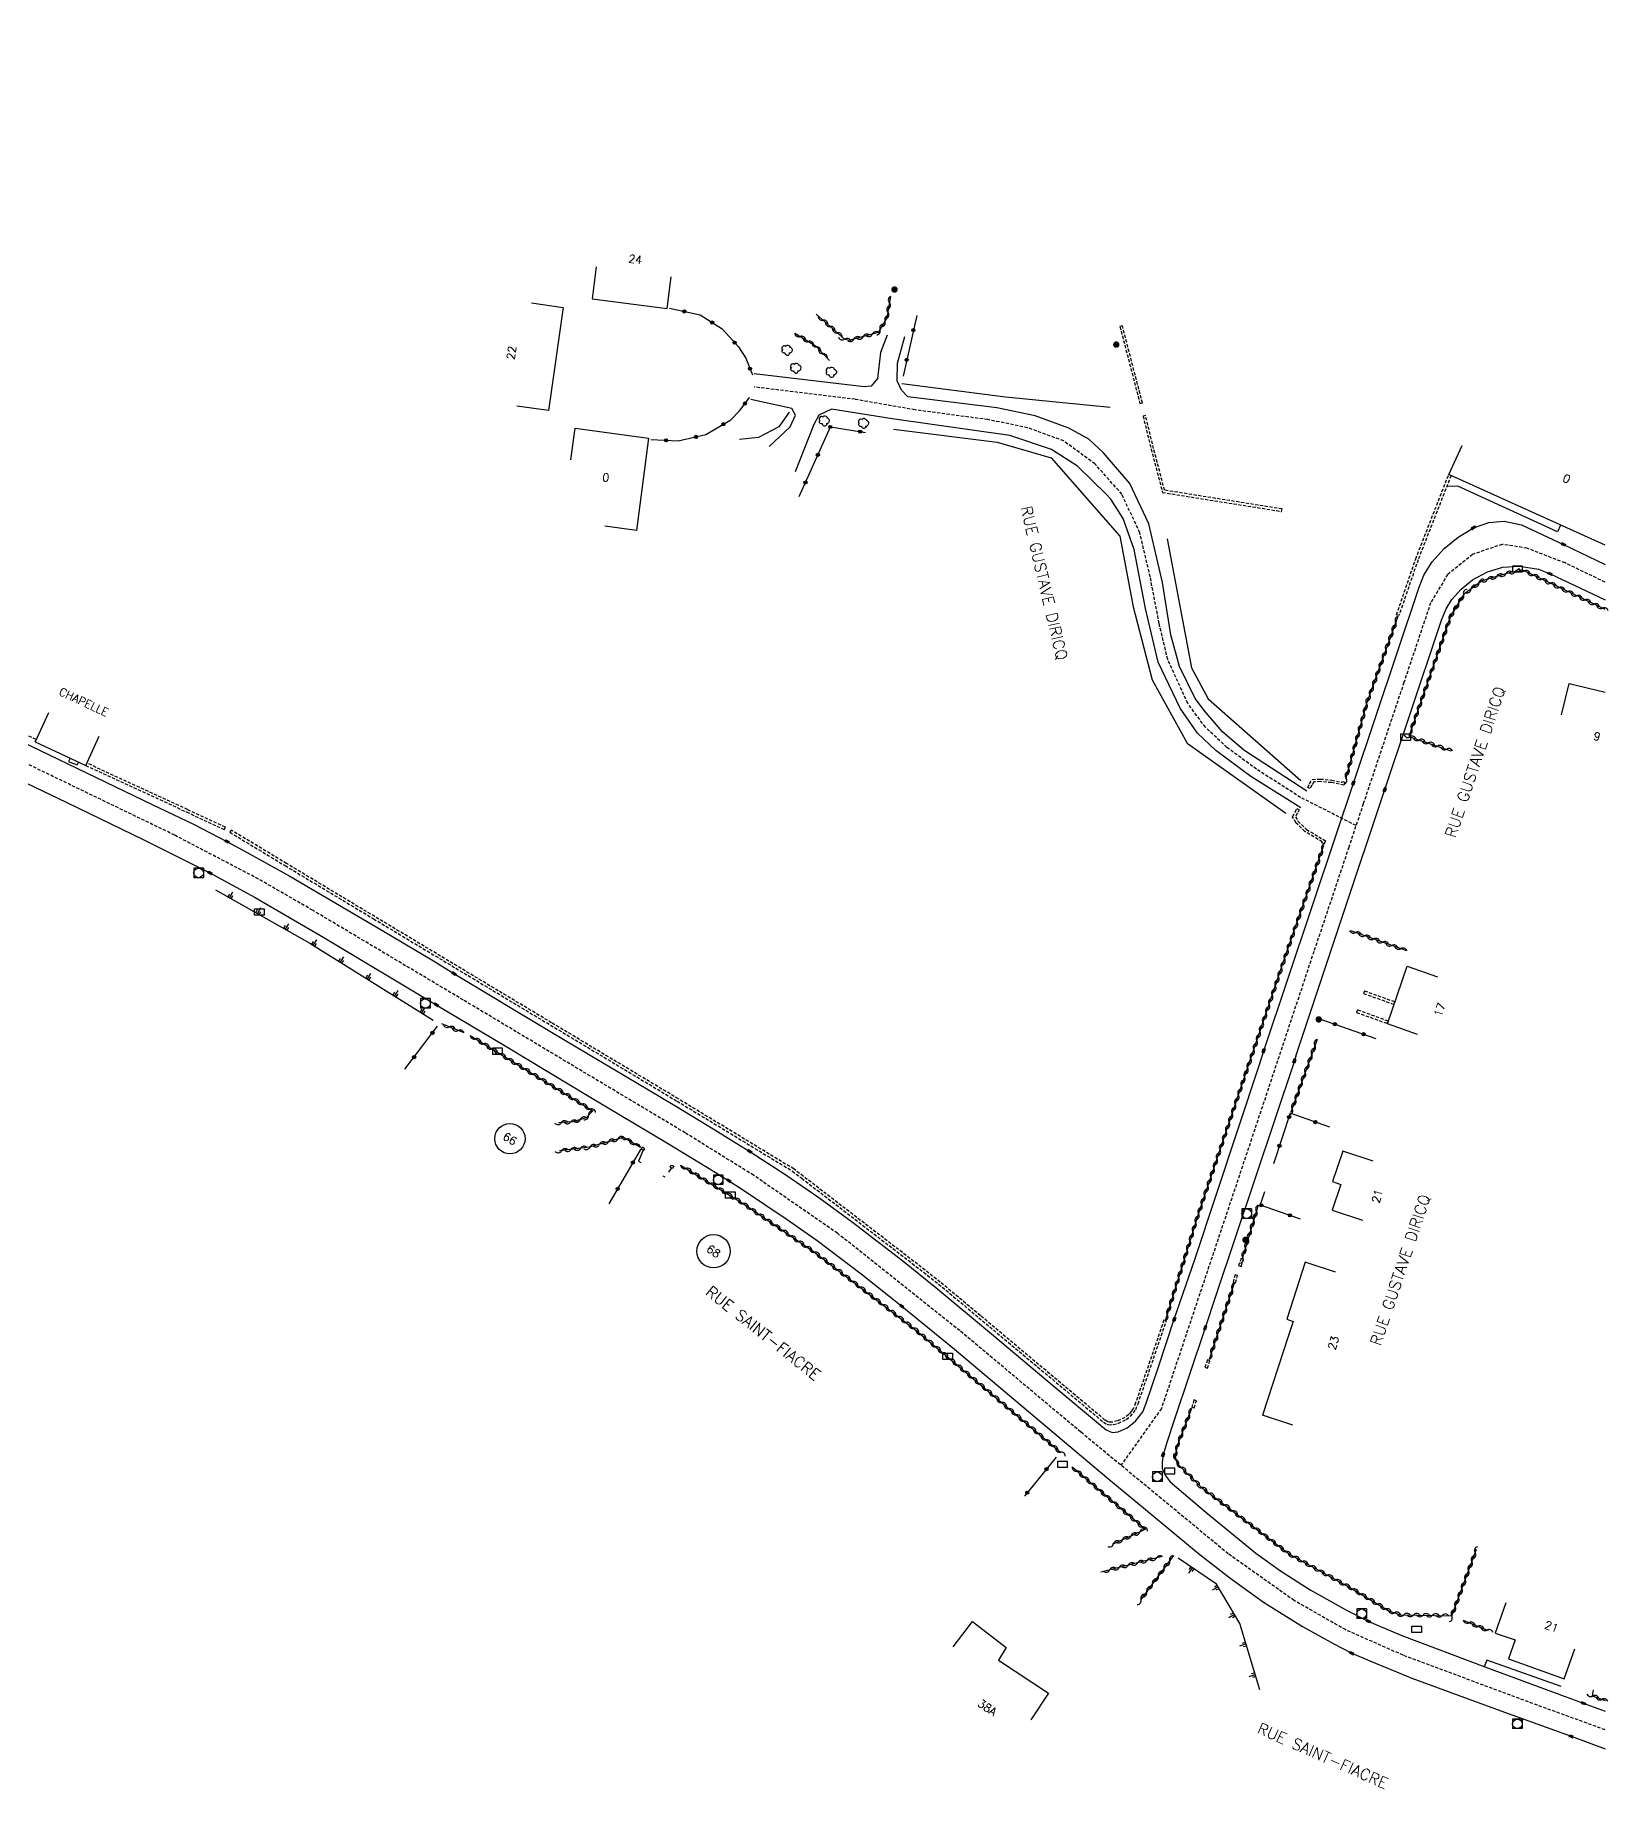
# Model space of a CAD drawing. Header units: millimetres. Extents: x 137000 to 138001, y 120999 to 122000.
# Drawn here: x 137754.7 to 138000.6, y 121361.5 to 121635.5 of the extents above; entities that cross this region are included whole.
import ezdxf
from ezdxf.enums import TextEntityAlignment as Align

# ---------------------------------------------------------------- set-up
doc = ezdxf.new("R2010")
doc.units = ezdxf.units.MM
doc.linetypes.add('DASHED', pattern=[0.75, 0.5, -0.25])
doc.layers.get('0').update_dxf_attribs({"linetype": 'CONTINUOUS'})
for name, color, linetype in [('W0001', 6, 'DASHED'), ('W0008', 7, 'CONTINUOUS'), ('W0100', 7, 'CONTINUOUS'), ('W0105', 7, 'CONTINUOUS'), ('W0112', 1, 'DASHED'), ('W0211', 2, 'CONTINUOUS'), ('W0300', 7, 'CONTINUOUS'), ('W0302', 3, 'CONTINUOUS'), ('W0310', 3, 'CONTINUOUS'), ('W0322', 7, 'CONTINUOUS'), ('W0400', 7, 'CONTINUOUS'), ('W0420', 7, 'CONTINUOUS'), ('W0700', 7, 'CONTINUOUS'), ('W0984', 7, 'CONTINUOUS'), ('W0989', 7, 'CONTINUOUS'), ('W0991', 7, 'CONTINUOUS'), ('W1102', 7, 'CONTINUOUS'), ('W1471', 7, 'CONTINUOUS'), ('W1473', 7, 'CONTINUOUS')]:
    doc.layers.add(name, color=color, linetype=linetype)
doc.styles.get("Standard").update_dxf_attribs({"font": 'romans.shx', "width": 0.85})

# ---------------------------------------------------------------- blocks, each defined once
blk = doc.blocks.new('t322o')
at = {"color": 0, "linetype": 'Continuous'}
for radius in [0.25, 0.15]:
    blk.add_circle((0, 0), radius, dxfattribs=at)
blk = doc.blocks.new('t211o')
at = {"color": 0, "linetype": 'Continuous'}
for p, q in [((-0.29, 0.5), (-0.29, 0)), ((0, 1), (0, 0)), ((0.29, 0.5), (0.29, 0))]:
    blk.add_line(p, q, dxfattribs=at)
blk = doc.blocks.new('t310o')
at = {"color": 0, "linetype": 'Continuous'}
for centre, start, end in [((-0.5, 0.38), 216.8699, 323.1304), ((0.5, -0.37), 36.8699, 143.1303)]:
    blk.add_arc(centre, 0.625, start, end, dxfattribs=at)
blk = doc.blocks.new('T300')
for p, q in [((-0.8, 0.51), (-0.86, 0.34)), ((-0.86, 0.34), (-0.86, 0.17)), ((-0.86, 0.17), (-0.74, 0.06)), ((-0.69, 0.63), (-0.8, 0.51)), ((-0.8, -0.06), (-0.74, 0.06)), ((-0.74, 0.06), (-0.69, 0.11)), ((-0.57, 0.69), (-0.69, 0.63)), ((-0.46, 0.69), (-0.57, 0.69)), ((-0.29, 0.63), (-0.46, 0.69)), ((-0.29, 0.63), (-0.17, 0.74)), ((-0.23, 0.57), (-0.29, 0.63)), ((-0.17, 0.74), (-0.06, 0.8)), ((-0.06, 0.8), (0.06, 0.8)), ((0.06, 0.8), (0.23, 0.74)), ((0.23, 0.74), (0.34, 0.63)), ((0.34, 0.63), (0.4, 0.51)), ((0.46, 0.46), (0.34, 0.46)), ((0.4, 0.51), (0.4, 0.46)), ((0.57, 0.4), (0.46, 0.46)), ((0.57, 0.4), (0.69, 0.29)), ((0.69, 0.29), (0.74, 0.17)), ((0.74, 0.06), (0.69, -0.17)), ((0.74, 0.17), (0.74, 0.06)), ((-0.8, -0.17), (-0.8, -0.06)), ((-0.8, -0.23), (-0.8, -0.17)), ((-0.74, -0.34), (-0.8, -0.23)), ((-0.69, -0.4), (-0.74, -0.34)), ((-0.51, -0.46), (-0.69, -0.4)), ((-0.4, -0.46), (-0.51, -0.46)), ((-0.4, -0.46), (-0.34, -0.46)), ((-0.34, -0.46), (-0.34, -0.4)), ((-0.34, -0.51), (-0.34, -0.46)), ((-0.29, -0.63), (-0.34, -0.51)), ((-0.17, -0.74), (-0.29, -0.63)), ((-0.06, -0.8), (-0.17, -0.74)), ((0.06, -0.8), (-0.06, -0.8)), ((0.17, -0.74), (0.06, -0.8)), ((0.23, -0.69), (0.17, -0.74)), ((0.29, -0.46), (0.23, -0.46)), ((0.29, -0.63), (0.23, -0.69)), ((0.46, -0.4), (0.29, -0.46)), ((0.34, -0.51), (0.29, -0.63)), ((0.34, -0.51), (0.34, -0.46)), ((0.57, -0.34), (0.46, -0.4)), ((0.63, -0.29), (0.57, -0.34)), ((0.69, -0.17), (0.63, -0.29))]:
    blk.add_line(p, q)
blk = doc.blocks.new('T400')
for p, q in [((-0.15, 0.3), (0.15, 0.3)), ((-0.15, -0.25), (-0.15, 0.3)), ((-0.15, 0.15), (0.15, 0.15)), ((-0.15, 0), (0.15, 0)), ((0.15, 0.3), (0.15, -0.25)), ((-0.15, -0.15), (0.15, -0.15)), ((-0.15, -0.25), (-0.15, -0.3)), ((-0.15, -0.3), (0.15, -0.3)), ((0.15, -0.3), (0.15, -0.25))]:
    blk.add_line(p, q)
blk = doc.blocks.new('T1471')
at = {"color": 0, "linetype": 'Continuous', "flags": 128}
blk.add_lwpolyline([(-0.75, -0.5), (-0.75, 0.5), (0.75, 0.5), (0.75, -0.5), (-0.75, -0.5)], dxfattribs=at)
blk = doc.blocks.new('T420')
for p, q in [((0.75, 0.75), (-0.75, 0.75)), ((-0.75, 0.75), (-0.75, -0.75)), ((0.75, 0.75), (0.75, -0.75)), ((0.75, -0.75), (-0.75, -0.75))]:
    blk.add_line(p, q)
blk.add_ellipse((0, 0), major_axis=(-0.53, 0.53), ratio=1, start_param=3.926991, end_param=10.210176)
blk = doc.blocks.new('T1473')
at = {"color": 0, "linetype": 'Continuous', "const_width": 0.5, "flags": 128}
blk.add_lwpolyline([(-0.25, 0, 1), (0.25, 0, 1)], format="xyb", close=True, dxfattribs=at)

msp = doc.modelspace()

# ---------------------------------------------------------------- linework, layer by layer
at = {"layer": 'W0001'}
for points in [[(137961.08, 121512.02), (137952.43, 121516.41), (137945.53, 121520.82), (137940.91, 121524.22), (137937.55, 121527.38), (137934.78, 121531.09), (137931.65, 121537.97), (137930.32, 121543.59), (137928.92, 121550.88), (137927.29, 121557.77), (137924.49, 121563.79), (137920.28, 121568.52), (137915.41, 121572.1), (137909.77, 121574.18), (137903.54, 121575.44), (137892.17, 121576.96), (137882.79, 121578.61), (137867.03, 121580.53)], [(138000, 121550.05), (137993.74, 121553.04), (137987.8, 121555.35), (137983.92, 121555.95), (137979.3, 121554.39), (137975.4, 121551.24), (137972.74, 121546.82), (137968.56, 121534.36), (137962.21, 121515.41), (137959.95, 121508.63), (137954.49, 121492.32), (137944.76, 121463.07), (137930.67, 121420.94), (137924.35, 121412.07)], [(138000, 121370.73), (137987.32, 121375.36), (137968.44, 121382.39), (137959.47, 121386.35), (137951.39, 121390.95), (137941.1, 121398.24), (137930.64, 121406.88), (137918.06, 121417.26), (137899.16, 121433.1), (137880.03, 121448.32), (137866.92, 121457.38), (137856.24, 121464.01), (137821.58, 121484.75), (137798.03, 121498.78), (137789.56, 121503.66), (137776.46, 121510.52), (137753.13, 121521.79)]]:
    msp.add_lwpolyline(points, dxfattribs=at)
at = {"layer": 'W0008'}
msp.add_line((137951.69, 121476.01), (137953.91, 121482.71), dxfattribs=at)
for points in [[(137887.82, 121588.63), (137886.79, 121585.93), (137886.28, 121581.85), (137885.29, 121580.65), (137884.23, 121580.57), (137867.05, 121582.57)], [(137953.41, 121517.39), (137943.54, 121523.8), (137940.2, 121526.68), (137937.39, 121529.93), (137935.95, 121531.85), (137933.5, 121536.86), (137932.13, 121541.83), (137930.83, 121550.01), (137928.71, 121559.18), (137925.75, 121565.45), (137921.62, 121570.27), (137919.32, 121572.38), (137916.22, 121574.1), (137910.95, 121576.05), (137904.93, 121577.27), (137891.04, 121579.01), (137890.05, 121580.04), (137889.37, 121581.49), (137889.45, 121584.27), (137890.56, 121588.4)], [(137869.35, 121571.26), (137872.64, 121574.29), (137873.48, 121576.12), (137872.94, 121577.2), (137866.49, 121578.57)], [(137952.47, 121514.79), (137944.66, 121519.7), (137939.18, 121523.75), (137936.29, 121526.45), (137933.58, 121530.35), (137930.14, 121537.56), (137928.2, 121545.95), (137926.43, 121555.13), (137924.71, 121559.99), (137922.74, 121562.99), (137922.1, 121563.74), (137917.54, 121568.18), (137913.48, 121570.76), (137906.98, 121572.95), (137888.6, 121575.57), (137879.13, 121577.05), (137877.15, 121576.13), (137876.36, 121574.7), (137873.45, 121567.28)], [(137744.91, 121528.82), (137773.06, 121515.28), (137779.43, 121512.21), (137784.64, 121509.54), (137787.7, 121507.88), (137794.49, 121504.1), (137809.12, 121495.5), (137816.9, 121490.88), (137820.1, 121488.9), (137835.38, 121479.76), (137854.62, 121468.26), (137860.86, 121464.5), (137862.95, 121463.19), (137866.33, 121461.1), (137872, 121457.46), (137877.12, 121453.9), (137882.4, 121450.06), (137890.24, 121444), (137895.41, 121439.82), (137904.1, 121432.61), (137913.92, 121424.4), (137921.15, 121418.31), (137922.02, 121417.63), (137922.96, 121417.21), (137923.92, 121417.28), (137925.34, 121417.91), (137926.64, 121418.95), (137927.77, 121420.42), (137928.26, 121421.59), (137930.22, 121427.47), (137932.68, 121434.89), (137935.89, 121444.24), (137946.01, 121474.69), (137946.65, 121476.83), (137957.98, 121510.57), (137960.67, 121518.66), (137970.95, 121549.25), (137971.67, 121551.15), (137973, 121553.2), (137974.87, 121555.32), (137977.05, 121557.09), (137979.43, 121558.54), (137981.85, 121559.35), (137984.25, 121559.56), (137986.92, 121559.02), (137993.49, 121555.94), (138000, 121552.82)], [(137953.91, 121482.72), (137959, 121497.99), (137965.58, 121517.64), (137969.28, 121528.7), (137974.46, 121544.09), (137975.16, 121545.9), (137976.06, 121547.32), (137977.53, 121548.95), (137979.29, 121550.41), (137981.62, 121551.66), (137984.04, 121552.38), (137986.61, 121552.56), (137989.62, 121552.07), (137991.41, 121551.36), (138000, 121547.3)], [(137743.16, 121523.48), (137759.51, 121515.66), (137771.63, 121509.79), (137781.99, 121504.61), (137789.07, 121500.77), (137799.78, 121494.52), (137817.34, 121484.02), (137828.14, 121477.58), (137841.48, 121469.55), (137853.24, 121462.55), (137860.96, 121457.85), (137863.09, 121456.51), (137864.91, 121455.35), (137872.18, 121450.49), (137876.87, 121447.19), (137883.75, 121442), (137890.1, 121436.92), (137898.33, 121430.2), (137922.13, 121410.18), (137931.21, 121402.64), (137936.47, 121398.27), (137941.34, 121394.48), (137946.61, 121390.68), (137952.72, 121386.86), (137957.61, 121384.18), (137960.42, 121382.72), (137963.23, 121381.5), (137969.78, 121378.83), (137984.29, 121373.5), (137994.7, 121369.73), (138000, 121367.78)], [(137951.69, 121476.01), (137951.45, 121475.24), (137939.2, 121438.59), (137937.52, 121433.54), (137932.62, 121418.94), (137931.53, 121415.62), (137930.94, 121413.71), (137930.77, 121412.56), (137930.79, 121411.57), (137931.24, 121410.51), (137932.03, 121409.49), (137937.63, 121404.74), (137945.43, 121398.34), (137949.27, 121395.55), (137953.92, 121392.63), (137959.6, 121389.42), (137963, 121387.7), (137964.54, 121387.01), (137968.23, 121385.46), (137981.2, 121380.59), (137996.6, 121374.89), (138000, 121373.66)], [(137993.16, 121377.51), (137981.52, 121381.64), (137981.13, 121380.57)]]:
    msp.add_lwpolyline(points, dxfattribs=at)
at = {"layer": 'W0100'}
msp.add_line((137951.23, 121418.34), (137946.48, 121419.9), dxfattribs=at)
for points in [[(137842.34, 121599.29), (137841.69, 121594.33), (137853.41, 121592.8), (137854.06, 121597.76)], [(137832.21, 121593.68), (137837.16, 121592.98), (137834.9, 121576.85), (137829.94, 121577.54)], [(137838.38, 121569.15), (137839.05, 121574.1), (137850.51, 121572.56), (137848.66, 121558.13), (137843.7, 121558.77)], [(138000, 121555.81), (137975.59, 121566.87), (137977.65, 121571.42)], [(137993.2, 121529.32), (137994.37, 121534.19), (138000, 121532.84)], [(137756.76, 121529.63), (137754.65, 121525.09), (137762.57, 121521.42), (137764.67, 121525.96)], [(137970.71, 121479.39), (137965.98, 121481.03), (137969.09, 121490.03), (137973.82, 121488.39)], [(137963.74, 121459.56), (137959.01, 121461.16), (137957.39, 121456.4), (137958.72, 121455.95), (137957.36, 121451.95), (137962.1, 121450.35)], [(137957.9, 121442.23), (137953.14, 121443.78), (137950.26, 121434.92), (137951.27, 121434.55), (137950.5, 121432.19), (137946.48, 121419.9)], [(137984.47, 121390.57), (137982.84, 121385.84), (137985.93, 121384.77), (137984.93, 121381.85), (137993.59, 121378.71), (137995.29, 121383.41)], [(137898.11, 121383.7), (137901.17, 121387.66), (137906.43, 121383.59), (137905.21, 121381.6), (137913.02, 121376.48), (137910.27, 121372.3)]]:
    msp.add_lwpolyline(points, dxfattribs=at)
at = {"layer": 'W0105'}
for p, q in [((137993.04, 121558.96), (137992.57, 121557.91)), ((137760.13, 121522.55), (137759.89, 121522.04)), ((137759.89, 121522.04), (137761.23, 121521.48)), ((137761.45, 121521.94), (137761.23, 121521.48))]:
    msp.add_line(p, q, dxfattribs=at)
msp.add_lwpolyline([(137992.57, 121557.91), (137976.97, 121565.02), (137975.29, 121564.97)], dxfattribs=at)
at = {"layer": 'W0112'}
for p, q in [((137924.19, 121589.97), (137927.32, 121577.94)), ((137927.32, 121577.94), (137927.71, 121578.04)), ((137975.93, 121566.7), (137970.78, 121553.55)), ((137930.84, 121564.06), (137949.46, 121561.09)), ((137970.78, 121553.55), (137967.79, 121544.81)), ((137762.57, 121521.42), (137778.32, 121514.14)), ((137954.17, 121518.31), (137953.88, 121517.78)), ((137778.32, 121514.14), (137784.22, 121511.38)), ((137956.3, 121509.64), (137956.1, 121509.17)), ((137962.27, 121485.79), (137967.01, 121484.07)), ((137961.32, 121483.2), (137961.18, 121482.82)), ((137966.11, 121481.46), (137961.32, 121483.2)), ((137967.01, 121484.07), (137967.14, 121484.45)), ((137849.57, 121461.81), (137849.91, 121461.58)), ((137849.91, 121461.58), (137849.69, 121461.25)), ((137854.12, 121458.98), (137854.47, 121458.78)), ((137854.47, 121458.78), (137854.27, 121458.44)), ((137943.12, 121444.4), (137942.74, 121443.27)), ((137942.2, 121441.84), (137941.87, 121440.7)), ((137942.74, 121443.27), (137943.12, 121443.15)), ((137941.87, 121440.7), (137942.25, 121440.59)), ((137927.02, 121421.67), (137931.44, 121434.62)), ((137937.87, 121428.52), (137937.48, 121427.38)), ((137937.48, 121427.38), (137937.86, 121427.25)), ((137935.76, 121422.27), (137935.41, 121421.17)), ((137935.41, 121421.17), (137935.79, 121421.05))]:
    msp.add_line(p, q, dxfattribs=at)
for points in [[(137754.65, 121525.09), (137754.83, 121525.45), (137717.79, 121543.29), (137712.07, 121545.98), (137711.31, 121546.44), (137694.15, 121558.1), (137681.86, 121566.64), (137664.68, 121578.3), (137618.06, 121612.65), (137598.04, 121627.45), (137597.6, 121627.81), (137596.86, 121628.99), (137596.7, 121628.57), (137587.6, 121635.49), (137587.6, 121635.52)], [(137927.71, 121578.04), (137924.57, 121590.07), (137924.19, 121589.97)], [(137929.45, 121570.92), (137928.18, 121576.07), (137927.8, 121575.97)], [(137927.8, 121575.97), (137929.07, 121570.82), (137930.84, 121564.06)], [(137949.46, 121561.09), (137949.52, 121561.48), (137931.16, 121564.41), (137929.45, 121570.92)], [(137970.41, 121553.69), (137975.56, 121566.85), (137975.93, 121566.7)], [(137967.79, 121544.81), (137967.41, 121544.94), (137970.41, 121553.69)], [(137778.49, 121514.5), (137762.73, 121521.79), (137762.57, 121521.42)], [(137953.88, 121517.78), (137953.53, 121517.97), (137953.82, 121518.51), (137954.26, 121519.21), (137955.51, 121519.29), (137957.29, 121519.11), (137958.92, 121518.79)], [(137959.34, 121518.79), (137959.18, 121518.33), (137957.23, 121518.72), (137955.5, 121518.89), (137954.49, 121518.83), (137954.17, 121518.31)], [(137958.92, 121518.79), (137958.96, 121518.92), (137959.34, 121518.79)], [(137784.22, 121511.38), (137784.39, 121511.74), (137778.49, 121514.5)], [(137956.1, 121509.17), (137955.73, 121509.32), (137955.8, 121509.48), (137953.1, 121511.08), (137951.69, 121512.46), (137951.18, 121513.4), (137951.55, 121514.11)], [(137951.55, 121514.11), (137951.83, 121514.67), (137952.18, 121514.49)], [(137952.18, 121514.49), (137951.91, 121513.93), (137951.63, 121513.4), (137952.01, 121512.71), (137953.34, 121511.4), (137956.3, 121509.64)], [(137793.95, 121506.09), (137785.3, 121511.31), (137785.09, 121510.96)], [(137785.09, 121510.96), (137793.74, 121505.75), (137807.55, 121497.45), (137835.18, 121480.85), (137854.97, 121468.97), (137873, 121458.03), (137874.46, 121456.91), (137891.72, 121443.61), (137895.85, 121440.38), (137902.13, 121435.13), (137921.6, 121418.82), (137922.12, 121418.48), (137922.46, 121418.38), (137923.14, 121418.43), (137923.94, 121418.63), (137925.18, 121419.21), (137925.83, 121419.73), (137926.29, 121420.25), (137926.65, 121420.79), (137927.02, 121421.67)], [(137931.44, 121434.62), (137931.06, 121434.75), (137926.64, 121421.81), (137926.3, 121420.98), (137925.97, 121420.5), (137925.56, 121420.02), (137924.97, 121419.55), (137923.8, 121419.01), (137923.08, 121418.82), (137922.51, 121418.79), (137922.29, 121418.85), (137921.83, 121419.14), (137902.39, 121435.44), (137896.1, 121440.69), (137891.97, 121443.93), (137874.71, 121457.22), (137873.23, 121458.36), (137855.18, 121469.31), (137835.38, 121481.2), (137807.75, 121497.79), (137793.95, 121506.09)], [(137967.14, 121484.45), (137962.41, 121486.17), (137962.27, 121485.79)], [(137961.18, 121482.82), (137965.97, 121481.09), (137966.11, 121481.46)], [(137849.69, 121461.25), (137849.35, 121461.47), (137849.57, 121461.81)], [(137854.27, 121458.44), (137853.92, 121458.64), (137854.12, 121458.98)], [(137943.12, 121443.15), (137943.5, 121444.27), (137943.12, 121444.4)], [(137942.25, 121440.59), (137942.58, 121441.72), (137942.2, 121441.84)], [(137937.86, 121427.25), (137938.25, 121428.4), (137937.87, 121428.52)], [(137935.79, 121421.05), (137936.14, 121422.15), (137935.76, 121422.27)]]:
    msp.add_lwpolyline(points, dxfattribs=at)
at = {"layer": 'W0211'}
for points in [[(137782.86, 121501.96), (137797.59, 121493.62), (137816.89, 121481.61)], [(137946.06, 121376.98), (137942.91, 121387.36), (137939.3, 121393.48), (137933.27, 121397.57)]]:
    msp.add_lwpolyline(points, dxfattribs=at)
at = {"layer": 'W0302'}
for points in [[(137922.65, 121577.35), (137906.31, 121578.96), (137890.11, 121581.04)], [(137872.5, 121576.59), (137870.86, 121574.3), (137867.73, 121572.65), (137864.76, 121572.31)], [(137888.81, 121573.95), (137904.98, 121571.91), (137913.46, 121569.47), (137924.17, 121557.23), (137926.27, 121546.18), (137929.24, 121534.79), (137934.67, 121524.87), (137950.11, 121513.95)], [(137931.55, 121556.8), (137935.35, 121536.67), (137937.95, 121531.84), (137952.48, 121519.08)]]:
    msp.add_lwpolyline(points, dxfattribs=at)
at = {"layer": 'W0310'}
for p, q in [((137969.01, 121492.45), (137960.29, 121495.56)), ((137821.7, 121479.62), (137818.21, 121481.04)), ((137955, 121478.61), (137950.9, 121467.25)), ((137945.8, 121452.73), (137943.32, 121444.51)), ((137942.04, 121440.51), (137938.14, 121428.6)), ((137930.85, 121397.8), (137921.18, 121395.38)), ((137932.55, 121397.95), (137927.47, 121391.1)), ((137977.84, 121387.85), (137981.75, 121386.23))]:
    msp.add_line(p, q, dxfattribs=at)
for points in [[(137888.32, 121594.7), (137887.77, 121591.35), (137886.39, 121589.04), (137881.82, 121587.81), (137881.12, 121588.02), (137876.71, 121591.92)], [(137873.36, 121588.93), (137876.6, 121586.95), (137878.79, 121584.66)], [(138000, 121545.79), (137994.77, 121548.3), (137987.24, 121551.88), (137985.18, 121551.56), (137980.78, 121550.25), (137977.95, 121548.17), (137975.87, 121544.72), (137969.34, 121525.94), (137975.92, 121523.71)], [(137967.6, 121544.68), (137962.74, 121531.07), (137959.46, 121519.26)], [(137931.29, 121434.7), (137936.39, 121451.15), (137942.77, 121470.1), (137950.45, 121492.75), (137956.06, 121508.96)], [(137822.64, 121479.2), (137841.84, 121467.43), (137840.75, 121466.37), (137838.71, 121465.75), (137836.47, 121465.56)], [(137849.26, 121461.73), (137846.62, 121463.29), (137841.23, 121461.76), (137836.61, 121461.18)], [(137855.53, 121458.97), (137865.31, 121452.95), (137876.46, 121445.37), (137892.31, 121433.2), (137914.93, 121414.08)], [(137935.38, 121420.94), (137933.25, 121415.43), (137932.78, 121413.51), (137933.15, 121412.34), (137936.9, 121408.65), (137950.67, 121398.16), (137960.49, 121392.77), (137966.22, 121389.32), (137968, 121388.71), (137976.04, 121388.57), (137979.9, 121398.95)], [(137916.7, 121411.81), (137928.16, 121402.06), (137927.34, 121401.67), (137922.98, 121399.71)], [(137998.16, 121376.96), (137998.01, 121376.05), (138000, 121375.31)]]:
    msp.add_lwpolyline(points, dxfattribs=at)
at = {"layer": 'W0322'}
for p, q in [((137892.43, 121591.73), (137890.31, 121582.25)), ((137812.45, 121473.94), (137817.54, 121480.66)), ((137955.54, 121481.78), (137964.18, 121478.74)), ((137849.26, 121461.43), (137844.33, 121452.92)), ((137854.09, 121458.56), (137853.65, 121457.88)), ((137853.12, 121457.1), (137852.8, 121457.26)), ((137914.21, 121413.31), (137909.3, 121407.26))]:
    msp.add_line(p, q, dxfattribs=at)
for points in [[(137853.8, 121592.86), (137858.59, 121591.79), (137862.02, 121589.62), (137864.58, 121586.81), (137865.72, 121585.03), (137866.76, 121582.45)], [(137850.89, 121572.33), (137855.16, 121572.11), (137859.48, 121573.09), (137863.36, 121575.43), (137864.78, 121576.86), (137866.32, 121578.9)], [(137874.08, 121563.44), (137878.95, 121574.31), (137884.41, 121573.43)], [(137956.97, 121464.91), (137950.81, 121467.06), (137948.16, 121459.14)], [(137849.61, 121461.21), (137848.97, 121459.58), (137849.3, 121459.38)], [(137946.79, 121454.81), (137946.1, 121452.74), (137952.33, 121450.56)]]:
    msp.add_lwpolyline(points, dxfattribs=at)
at = {"layer": 'W0700'}
for p, q in [((137924.57, 121590.07), (137924.57, 121590.07)), ((137927.71, 121578.04), (137927.71, 121578.04)), ((137928.18, 121576.07), (137928.18, 121576.07)), ((137929.45, 121570.92), (137929.45, 121570.92)), ((137975.56, 121566.85), (137975.56, 121566.85)), ((137931.16, 121564.41), (137931.16, 121564.41)), ((137949.52, 121561.48), (137949.52, 121561.48)), ((137970.41, 121553.69), (137970.41, 121553.69)), ((137967.41, 121544.94), (137967.41, 121544.94)), ((137754.83, 121525.45), (137754.83, 121525.45)), ((137762.73, 121521.79), (137762.73, 121521.79)), ((137953.82, 121518.51), (137953.82, 121518.51)), ((137954.26, 121519.21), (137954.26, 121519.21)), ((137955.51, 121519.29), (137955.51, 121519.29)), ((137957.29, 121519.11), (137957.29, 121519.11)), ((137958.92, 121518.79), (137958.92, 121518.79)), ((137958.96, 121518.92), (137958.96, 121518.92)), ((137953.53, 121517.97), (137953.53, 121517.97)), ((137778.49, 121514.5), (137778.49, 121514.5)), ((137951.18, 121513.4), (137951.18, 121513.4)), ((137951.55, 121514.11), (137951.55, 121514.11)), ((137951.83, 121514.67), (137951.83, 121514.67)), ((137784.39, 121511.74), (137784.39, 121511.74)), ((137785.3, 121511.31), (137785.3, 121511.31)), ((137951.69, 121512.46), (137951.69, 121512.46)), ((137953.1, 121511.08), (137953.1, 121511.08)), ((137955.73, 121509.32), (137955.73, 121509.32)), ((137955.8, 121509.48), (137955.8, 121509.48)), ((137793.95, 121506.09), (137793.95, 121506.09)), ((137807.75, 121497.79), (137807.75, 121497.79)), ((137962.41, 121486.17), (137962.41, 121486.17)), ((137961.18, 121482.82), (137961.18, 121482.82)), ((137967.14, 121484.45), (137967.14, 121484.45)), ((137835.38, 121481.2), (137835.38, 121481.2)), ((137965.97, 121481.09), (137965.97, 121481.09)), ((137855.18, 121469.31), (137855.18, 121469.31)), ((137849.35, 121461.47), (137849.35, 121461.47)), ((137849.69, 121461.25), (137849.69, 121461.25)), ((137853.92, 121458.64), (137853.92, 121458.64)), ((137854.27, 121458.44), (137854.27, 121458.44)), ((137873.23, 121458.36), (137873.23, 121458.36)), ((137874.71, 121457.22), (137874.71, 121457.22)), ((137891.97, 121443.93), (137891.97, 121443.93)), ((137942.58, 121441.72), (137942.58, 121441.72)), ((137943.12, 121443.15), (137943.12, 121443.15)), ((137943.5, 121444.27), (137943.5, 121444.27)), ((137896.1, 121440.69), (137896.1, 121440.69)), ((137942.25, 121440.59), (137942.25, 121440.59)), ((137902.39, 121435.44), (137902.39, 121435.44)), ((137931.06, 121434.75), (137931.06, 121434.75)), ((137938.25, 121428.4), (137938.25, 121428.4)), ((137937.86, 121427.25), (137937.86, 121427.25)), ((137925.56, 121420.02), (137925.56, 121420.02)), ((137925.97, 121420.5), (137925.97, 121420.5)), ((137926.3, 121420.98), (137926.3, 121420.98)), ((137926.64, 121421.81), (137926.64, 121421.81)), ((137935.79, 121421.05), (137935.79, 121421.05)), ((137936.14, 121422.15), (137936.14, 121422.15)), ((137921.83, 121419.14), (137921.83, 121419.14)), ((137922.29, 121418.85), (137922.29, 121418.85)), ((137922.51, 121418.79), (137922.51, 121418.79)), ((137923.08, 121418.82), (137923.08, 121418.82)), ((137923.8, 121419.01), (137923.8, 121419.01)), ((137924.97, 121419.55), (137924.97, 121419.55))]:
    msp.add_line(p, q, dxfattribs=at)
at = {"layer": 'W1102'}
for centre, radius in [((137828.86, 121463.09), 2.37), ((137860.69, 121445.51), 2.61)]:
    msp.add_circle(centre, radius, dxfattribs=at)

# ---------------------------------------------------------------- block references
at = {"layer": 'W0211'}
for p, rotation in [((137785.03, 121500.73), 330.5003386678737), ((137789.39, 121498.27), 330.5003386678737), ((137793.74, 121495.81), 330.5003386678737), ((137798.08, 121493.32), 328.0971365232187), ((137802.32, 121490.68), 328.0971365232187), ((137806.57, 121488.04), 328.0971365232187), ((137810.81, 121485.4), 328.0971365232187), ((137815.06, 121482.75), 328.0971365232187), ((137935.54, 121396.04), 145.8409993177472), ((137939.53, 121393.09), 120.54059565806), ((137942.07, 121388.79), 120.54059565806), ((137943.88, 121384.16), 106.8571762349341), ((137945.33, 121379.38), 106.8571762349341)]:
    msp.add_blockref('t211o', p, dxfattribs=dict(at, rotation=rotation))
at = {"layer": 'W0300'}
for p in [(137872.23, 121586.26), (137873.58, 121583.47), (137879.13, 121582.83), (137878.03, 121575.22), (137884.17, 121574.84)]:
    msp.add_blockref('T300', p, dxfattribs=at)
at = {"layer": 'W0310'}
for p, rotation in [((137887.91, 121592.23), 260.5848299278981), ((137888.16, 121593.71), 260.5848299278981), ((137877.79, 121590.97), 138.4812115106587), ((137878.91, 121589.98), 138.4812115106587), ((137880.03, 121588.99), 138.4812115106587), ((137886.69, 121589.54), 239.18952821682), ((137887.46, 121590.83), 239.18952821682), ((137874.21, 121588.41), 328.4694925877181), ((137875.49, 121587.63), 328.4694925877181), ((137876.74, 121586.8), 313.8615556739938), ((137881.17, 121588.01), 163.062809805802), ((137882.61, 121588.02), 195.0743740422929), ((137884.06, 121588.41), 195.0743740422929), ((137885.51, 121588.8), 195.0743740422929), ((137877.78, 121585.72), 313.8615556739938), ((137983.05, 121550.93), 196.5225808328669), ((137984.48, 121551.35), 196.5225808328669), ((137985.95, 121551.68), 188.9281577226893), ((137987.41, 121551.8), 154.5376414299819), ((137988.77, 121551.16), 154.5376414299819), ((137990.12, 121550.51), 154.5376414299819), ((137977.89, 121548.07), 238.9191980495864), ((137979.06, 121548.99), 216.4037848930985), ((137980.27, 121549.88), 216.4037848930985), ((137981.61, 121550.5), 196.5225808328669), ((137991.48, 121549.87), 154.5376414299819), ((137992.83, 121549.22), 154.5376414299819), ((137994.18, 121548.58), 154.5376414299819), ((137995.54, 121547.93), 154.3835764202219), ((137976.34, 121545.5), 238.9191980495864), ((137977.11, 121546.78), 238.9191980495864), ((137996.89, 121547.28), 154.3835764202219), ((137998.24, 121546.63), 154.3835764202219), ((137999.59, 121545.98), 154.3835764202219), ((137966.76, 121542.32), 250.350860170558), ((137967.27, 121543.74), 250.350860170558), ((137975.18, 121542.74), 250.8258565914113), ((137975.68, 121544.16), 250.8258565914113), ((137965.75, 121539.5), 250.350860170558), ((137966.26, 121540.91), 250.350860170558), ((137974.2, 121539.91), 250.8258565914113), ((137974.69, 121541.33), 250.8258565914113), ((137964.74, 121536.67), 250.350860170558), ((137965.25, 121538.09), 250.350860170558), ((137973.21, 121537.08), 250.8258565914113), ((137973.7, 121538.49), 250.8258565914113), ((137963.73, 121533.85), 250.350860170558), ((137964.24, 121535.26), 250.350860170558), ((137972.23, 121534.24), 250.8258565914113), ((137972.72, 121535.66), 250.8258565914113), ((137962.73, 121531.02), 254.4545520865101), ((137963.23, 121532.44), 250.350860170558), ((137971.24, 121531.41), 250.8258565914113), ((137971.73, 121532.83), 250.8258565914113), ((137962.33, 121529.58), 254.4545520865101), ((137970.26, 121528.57), 250.8258565914113), ((137970.75, 121529.99), 250.8258565914113), ((137961.52, 121526.69), 254.4545520865101), ((137961.93, 121528.13), 254.4545520865101), ((137969.76, 121527.16), 250.8258565914113), ((137960.72, 121523.8), 254.4545520865101), ((137961.12, 121525.24), 254.4545520865101), ((137969.54, 121525.87), 341.3093220076076), ((137970.96, 121525.39), 341.3093220076076), ((137972.38, 121524.91), 341.3093220076076), ((137973.8, 121524.43), 341.3093220076076), ((137975.22, 121523.95), 341.3093220076076), ((137959.92, 121520.91), 254.4545520865101), ((137960.32, 121522.35), 254.4545520865101), ((137959.51, 121519.46), 254.4545520865101), ((137955.31, 121506.79), 70.91453725515468), ((137955.8, 121508.21), 70.91453725515468), ((137954.33, 121503.96), 70.91453725515468), ((137954.82, 121505.38), 70.91453725515468), ((137953.35, 121501.12), 70.91453725515468), ((137953.84, 121502.54), 70.91453725515468), ((137952.37, 121498.29), 70.91453725515468), ((137952.86, 121499.71), 70.91453725515468), ((137951.39, 121495.46), 70.91453725515468), ((137951.88, 121496.87), 70.91453725515468), ((137950.41, 121492.62), 71.26114553009917), ((137950.9, 121494.04), 70.91453725515468), ((137961.01, 121495.31), 160.3361793565918), ((137962.42, 121494.8), 160.3361793565918), ((137963.83, 121494.3), 160.3361793565918), ((137965.24, 121493.79), 160.3361793565918), ((137966.66, 121493.29), 160.3361793565918), ((137949.93, 121491.2), 71.26114553009917), ((137968.07, 121492.79), 160.3361793565918), ((137948.96, 121488.36), 71.26114553009917), ((137949.45, 121489.78), 71.26114553009917), ((137948, 121485.52), 71.26114553009917), ((137948.48, 121486.94), 71.26114553009917), ((137947.04, 121482.68), 71.26114553009917), ((137947.52, 121484.1), 71.26114553009917), ((137819.39, 121480.56), 157.8689692166573), ((137820.78, 121479.99), 157.8689692166573), ((137946.07, 121479.84), 71.26114553009917), ((137946.55, 121481.26), 71.26114553009917), ((137823.5, 121478.68), 328.4960781670192), ((137824.77, 121477.9), 328.4960781670192), ((137826.05, 121477.11), 328.4960781670192), ((137945.11, 121476.99), 71.26114553009917), ((137945.59, 121478.41), 71.26114553009917), ((137954.15, 121476.26), 250.1841839101649), ((137954.66, 121477.67), 250.1841839101649), ((137827.33, 121476.33), 328.4960781670192), ((137828.61, 121475.54), 328.4960781670192), ((137829.89, 121474.76), 328.4960781670192), ((137831.17, 121473.98), 328.4960781670192), ((137944.14, 121474.15), 71.26114553009917), ((137944.63, 121475.57), 71.26114553009917), ((137953.13, 121473.43), 250.1841839101649), ((137953.64, 121474.85), 250.1841839101649), ((137832.45, 121473.19), 328.4960781670192), ((137833.73, 121472.41), 328.4960781670192), ((137835.01, 121471.62), 328.4960781670192), ((137943.18, 121471.31), 71.26114553009917), ((137943.66, 121472.73), 71.26114553009917), ((137952.62, 121472.02), 250.1841839101649), ((137836.29, 121470.84), 328.4960781670192), ((137837.56, 121470.06), 328.4960781670192), ((137838.84, 121469.27), 328.4960781670192), ((137840.12, 121468.49), 328.4960781670192), ((137942.22, 121468.47), 71.3872809289185), ((137942.7, 121469.89), 71.3872809289185), ((137951.61, 121469.2), 250.1841839101649), ((137952.12, 121470.61), 250.1841839101649), ((137839.83, 121466.09), 196.958630744991), ((137841.14, 121466.75), 224.2538289642568), ((137841.4, 121467.71), 328.4960781670192), ((137941.26, 121465.63), 71.3872809289185), ((137941.74, 121467.05), 71.3872809289185), ((137951.1, 121467.79), 250.1841839101649), ((137836.89, 121465.6), 184.8737171351517), ((137838.39, 121465.72), 184.8737171351517), ((137845.72, 121463.04), 195.8289271465506), ((137847.11, 121463.01), 149.3440953655697), ((137940.3, 121462.78), 71.3872809289185), ((137940.78, 121464.21), 71.3872809289185), ((137836.93, 121461.22), 187.1800831941692), ((137838.42, 121461.41), 187.1800831941692), ((137839.91, 121461.6), 187.1800831941692), ((137841.39, 121461.81), 195.8289271465506), ((137842.84, 121462.22), 195.8289271465506), ((137844.28, 121462.63), 195.8289271465506), ((137848.4, 121462.24), 149.3440953655697), ((137939.35, 121459.94), 71.3872809289185), ((137939.83, 121461.36), 71.3872809289185), ((137856.38, 121458.44), 328.435723169045), ((137857.66, 121457.66), 328.435723169045), ((137938.39, 121457.1), 71.3872809289185), ((137938.87, 121458.52), 71.3872809289185), ((137858.93, 121456.87), 328.435723169045), ((137860.21, 121456.09), 328.435723169045), ((137861.49, 121455.3), 328.435723169045), ((137862.77, 121454.52), 328.435723169045), ((137937.43, 121454.25), 71.3872809289185), ((137937.91, 121455.68), 71.3872809289185), ((137864.05, 121453.73), 328.435723169045), ((137865.32, 121452.95), 325.755898654184), ((137866.56, 121452.1), 325.755898654184), ((137936.95, 121452.83), 71.3872809289185), ((137945.51, 121451.77), 253.2682494397268), ((137867.8, 121451.26), 325.755898654184), ((137869.04, 121450.41), 325.755898654184), ((137870.28, 121449.57), 325.755898654184), ((137936.02, 121449.98), 72.7892854605857), ((137936.48, 121451.41), 71.3872809289185), ((137944.64, 121448.9), 253.2682494397268), ((137945.08, 121450.34), 253.2682494397268), ((137871.52, 121448.73), 325.755898654184), ((137872.76, 121447.88), 325.755898654184), ((137874, 121447.04), 325.755898654184), ((137935.14, 121447.12), 72.7892854605857), ((137935.58, 121448.55), 72.7892854605857), ((137943.78, 121446.03), 253.2682494397268), ((137944.21, 121447.46), 253.2682494397268), ((137875.24, 121446.19), 325.755898654184), ((137876.48, 121445.35), 322.4867169529272), ((137877.67, 121444.43), 322.4867169529272), ((137878.86, 121443.52), 322.4867169529272), ((137934.25, 121444.25), 72.7892854605857), ((137934.69, 121445.68), 72.7892854605857), ((137943.35, 121444.59), 253.2682494397268), ((137880.05, 121442.61), 322.4867169529272), ((137881.24, 121441.69), 322.4867169529272), ((137882.43, 121440.78), 322.4867169529272), ((137933.36, 121441.38), 72.7892854605857), ((137933.81, 121442.82), 72.7892854605857), ((137883.62, 121439.87), 322.4867169529272), ((137884.81, 121438.95), 322.4867169529272), ((137886, 121438.04), 322.4867169529272), ((137932.48, 121438.52), 72.7892854605857), ((137932.92, 121439.95), 72.7892854605857), ((137941.26, 121438.13), 251.8728378325286), ((137941.73, 121439.56), 251.8728378325286), ((137887.19, 121437.13), 322.4867169529272), ((137888.38, 121436.21), 322.4867169529272), ((137889.57, 121435.3), 322.4867169529272), ((137931.59, 121435.65), 72.7892854605857), ((137932.03, 121437.09), 72.7892854605857), ((137940.33, 121435.28), 251.8728378325286), ((137940.79, 121436.71), 251.8728378325286), ((137890.76, 121434.39), 322.4867169529272), ((137891.95, 121433.47), 322.4867169529272), ((137893.11, 121432.52), 319.793957951351), ((137939.39, 121432.43), 251.8728378325286), ((137939.86, 121433.86), 251.8728378325286), ((137894.26, 121431.55), 319.793957951351), ((137895.4, 121430.58), 319.793957951351), ((137938.46, 121429.58), 251.8728378325286), ((137938.93, 121431.01), 251.8728378325286), ((137896.55, 121429.62), 319.793957951351), ((137897.69, 121428.65), 319.793957951351), ((137898.84, 121427.68), 319.793957951351), ((137899.98, 121426.71), 319.793957951351), ((137901.13, 121425.74), 319.793957951351), ((137902.27, 121424.77), 319.793957951351), ((137903.42, 121423.81), 319.793957951351), ((137904.57, 121422.84), 319.793957951351), ((137905.71, 121421.87), 319.793957951351), ((137906.86, 121420.9), 319.793957951351), ((137908, 121419.93), 319.793957951351), ((137909.15, 121418.96), 319.793957951351), ((137934.48, 121418.61), 248.8990653382057), ((137935.02, 121420.01), 248.8990653382057), ((137910.29, 121418), 319.793957951351), ((137911.44, 121417.03), 319.793957951351), ((137912.58, 121416.06), 319.793957951351), ((137933.94, 121417.21), 248.8990653382057), ((137913.73, 121415.09), 319.793957951351), ((137914.88, 121414.12), 319.793957951351), ((137932.99, 121414.37), 256.1817636875742), ((137933.4, 121415.81), 248.8990653382057), ((137917.46, 121411.16), 319.6338066222972), ((137932.97, 121412.93), 287.7430046545274), ((137933.79, 121411.72), 315.477879818344), ((137934.86, 121410.67), 315.477879818344), ((137918.6, 121410.19), 319.6338066222972), ((137919.75, 121409.22), 319.6338066222972), ((137920.89, 121408.25), 319.6338066222972), ((137935.92, 121409.62), 315.477879818344), ((137937.01, 121408.57), 322.7023578231101), ((137922.03, 121407.27), 319.6338066222972), ((137923.17, 121406.3), 319.6338066222972), ((137924.32, 121405.33), 319.6338066222972), ((137938.2, 121407.67), 322.7023578231101), ((137939.39, 121406.76), 322.7023578231101), ((137940.58, 121405.85), 322.7023578231101), ((137925.46, 121404.36), 319.6338066222972), ((137926.6, 121403.39), 319.6338066222972), ((137927.75, 121402.42), 319.6338066222972), ((137941.78, 121404.94), 322.7023578231101), ((137942.97, 121404.03), 322.7023578231101), ((137944.16, 121403.12), 322.7023578231101), ((137923.2, 121399.81), 204.1932689483332), ((137924.57, 121400.42), 204.1932689483332), ((137925.93, 121401.04), 204.1932689483332), ((137927.3, 121401.65), 204.1932689483332), ((137945.36, 121402.21), 322.7023578231101), ((137946.55, 121401.3), 322.7023578231101), ((137947.74, 121400.4), 322.7023578231101), ((137929.88, 121397.56), 194.0807636314308), ((137931.95, 121397.14), 233.4342611242192), ((137948.94, 121399.49), 322.7023578231101), ((137950.13, 121398.58), 322.7023578231101), ((137951.39, 121397.77), 331.1922570689656), ((137952.7, 121397.05), 331.1922570689656), ((137979.18, 121397.01), 69.61967022187017), ((137979.7, 121398.41), 69.61967022187017), ((137922.6, 121395.74), 194.0807636314308), ((137924.06, 121396.1), 194.0807636314308), ((137925.51, 121396.47), 194.0807636314308), ((137926.97, 121396.83), 194.0807636314308), ((137928.42, 121397.2), 194.0807636314308), ((137930.17, 121394.73), 233.4342611242192), ((137931.06, 121395.94), 233.4342611242192), ((137954.02, 121396.32), 331.1922570689656), ((137955.33, 121395.6), 331.1922570689656), ((137956.65, 121394.88), 331.1922570689656), ((137978.13, 121394.19), 69.61967022187017), ((137978.65, 121395.6), 69.61967022187017), ((137928.38, 121392.32), 233.4342611242192), ((137929.27, 121393.53), 233.4342611242192), ((137957.96, 121394.15), 331.1922570689656), ((137959.28, 121393.43), 331.1922570689656), ((137960.59, 121392.71), 328.952462984149), ((137961.87, 121391.93), 328.952462984149), ((137977.09, 121391.38), 69.61967022187017), ((137977.61, 121392.79), 69.61967022187017), ((137927.48, 121391.12), 233.4342611242192), ((137963.16, 121391.16), 328.952462984149), ((137964.44, 121390.38), 328.952462984149), ((137965.73, 121389.61), 328.952462984149), ((137967.1, 121389.02), 341.1903559224523), ((137976.04, 121388.57), 69.61967022187017), ((137976.57, 121389.98), 69.61967022187017), ((137968.55, 121388.7), 358.9879547228364), ((137970.05, 121388.67), 358.9879547228364), ((137971.55, 121388.65), 358.9879547228364), ((137973.05, 121388.62), 358.9879547228364), ((137974.55, 121388.59), 358.9879547228364), ((137978.76, 121387.47), 337.5131271319048), ((137980.15, 121386.9), 337.5131271319048), ((137981.53, 121386.32), 337.5131271319048), ((137998.09, 121376.02), 339.6219497927294), ((137999.49, 121375.5), 339.6219497927294)]:
    msp.add_blockref('t310o', p, dxfattribs=dict(at, rotation=rotation))
at = {"layer": 'W0322'}
for p, rotation in [((137856.12, 121592.34), 347.4229219987664), ((137860.47, 121590.6), 327.6933917931033), ((137891.91, 121589.41), 257.340069373492), ((137863.98, 121587.47), 312.2877596477269), ((137890.87, 121584.78), 257.340069373492), ((137866.37, 121583.41), 292.0344663064128), ((137865.6, 121577.96), 53.04958059338723), ((137862.2, 121574.72), 31.05472087589203), ((137878.93, 121574.28), 65.8734816123449), ((137883.6, 121573.56), 350.854366148415), ((137853.26, 121572.21), 357.066007263173), ((137857.94, 121572.74), 12.74226273835956), ((137876.99, 121569.94), 65.8734816123449), ((137875.05, 121565.61), 65.8734816123449), ((137816.75, 121479.62), 52.88784285797161), ((137957.78, 121480.99), 340.5917844407723), ((137962.26, 121479.41), 340.5917844407723), ((137813.89, 121475.83), 52.88784285797161), ((137950.62, 121466.49), 251.4827049820088), ((137954.73, 121465.69), 160.7687300525621), ((137949.11, 121461.99), 251.4827049820088), ((137848.07, 121459.37), 239.8995652025503), ((137845.69, 121455.26), 239.8995652025503), ((137946.28, 121452.68), 340.7144740615242), ((137950.76, 121451.11), 340.7144740615242), ((137912.71, 121411.46), 230.9138415679249), ((137909.71, 121407.78), 230.9138415679249)]:
    msp.add_blockref('t322o', p, dxfattribs=dict(at, rotation=rotation))
at = {"layer": 'W0400'}
for p, rotation in [((137979.43, 121558.54), 301.1790881624329), ((137993.49, 121555.94), 244.8690698081044), ((137991.41, 121551.36), 68.42183783860173), ((137960.67, 121518.66), 341.5794786238189), ((137965.58, 121517.64), 161.5001698786218), ((137784.64, 121509.54), 242.8437134961804), ((137781.99, 121504.61), 63.42898287409901), ((137820.1, 121488.9), 238.1967152741167), ((137817.34, 121484.02), 59.12395888020032), ((137946.65, 121476.83), 343.279979352647), ((137951.45, 121475.24), 162.2749660548844), ((137866.33, 121461.1), 238.2708967886494), ((137863.09, 121456.51), 57.85453954777762), ((137890.1, 121436.92), 51.39694336615042), ((137932.68, 121434.89), 341.6812302756959), ((137937.52, 121433.54), 161.6662967613931), ((137930.94, 121413.71), 162.888953882106), ((137963, 121387.7), 243.154786597398), ((137960.42, 121382.72), 62.46651310455824), ((137996.6, 121374.89), 249.6842485899028), ((137994.7, 121369.73), 70.07784633928587)]:
    msp.add_blockref('T400', p, dxfattribs=dict(at, rotation=rotation))
at = {"layer": 'W0420'}
for p in [(137780.21, 121504.62), (137815.64, 121484.22), (137861.4, 121456.66), (137944.01, 121451.39), (137930.02, 121410.27), (137961.97, 121388.87), (137986.3, 121371.67)]:
    msp.add_blockref('T420', p, dxfattribs=at)
at = {"layer": 'W1471'}
for p in [(137986.32, 121552.11), (137968.82, 121525.83), (137789.68, 121498.49), (137826.92, 121476.77), (137863.32, 121454.3), (137897.28, 121429.09), (137915.21, 121412.23), (137931.96, 121411.18), (137970.54, 121386.42)]:
    msp.add_blockref('T1471', p, dxfattribs=at)
at = {"layer": 'W1473'}
for p in [(137888.96, 121595.76), (137923.62, 121587.16), (137955.25, 121481.73), (137943.8, 121447.29)]:
    msp.add_blockref('T1473', p, dxfattribs=at)

# ---------------------------------------------------------------- texts
at = {"layer": 'W0984'}
msp.add_text('CHAPELLE', height=1.25, rotation=335.1417, dxfattribs=at).set_placement((137762.27, 121531.33), align=Align.MIDDLE)
at = {"layer": 'W0989'}
for s, rotation, p in [('RUE GUSTAVE DIRICQ', 283.3388, (137912.28, 121549.9)), ('RUE GUSTAVE DIRICQ', 71.4635, (137979.77, 121521.9)), ('RUE GUSTAVE DIRICQ', 71.499, (137968.07, 121442.56)), ('RUE SAINT-FIACRE', 321.4938, (137868.45, 121432.71)), ('RUE SAINT-FIACRE', 336.1608, (137955.91, 121366.68))]:
    msp.add_text(s, height=1.75, rotation=rotation, dxfattribs=at).set_placement(p, align=Align.MIDDLE)
at = {"layer": 'W0991'}
for s, rotation, p in [('24', 352.5386, (137848.46, 121600.5)), ('22', 82.0176, (137829.09, 121585.88)), ('0', 352.3455, (137843.85, 121566.39)), ('0', 335.6366, (137993.99, 121566.22)), ('9', 346.5078, (137998.74, 121525.94)), ('17', 70.9352, (137974.15, 121483.24)), ('66', 328.9368, (137828.86, 121463.08)), ('21', 75.8881, (137964.38, 121454.13)), ('68', 326.2482, (137860.69, 121445.51)), ('23', 71.895, (137957.54, 121431.19)), ('21', 340.0895, (137991.64, 121386.86)), ('38A', 326.7259, (137903.47, 121374.22))]:
    msp.add_text(s, height=1.25, rotation=rotation, dxfattribs=at).set_placement(p, align=Align.MIDDLE)

doc.saveas('drawing.dxf')
